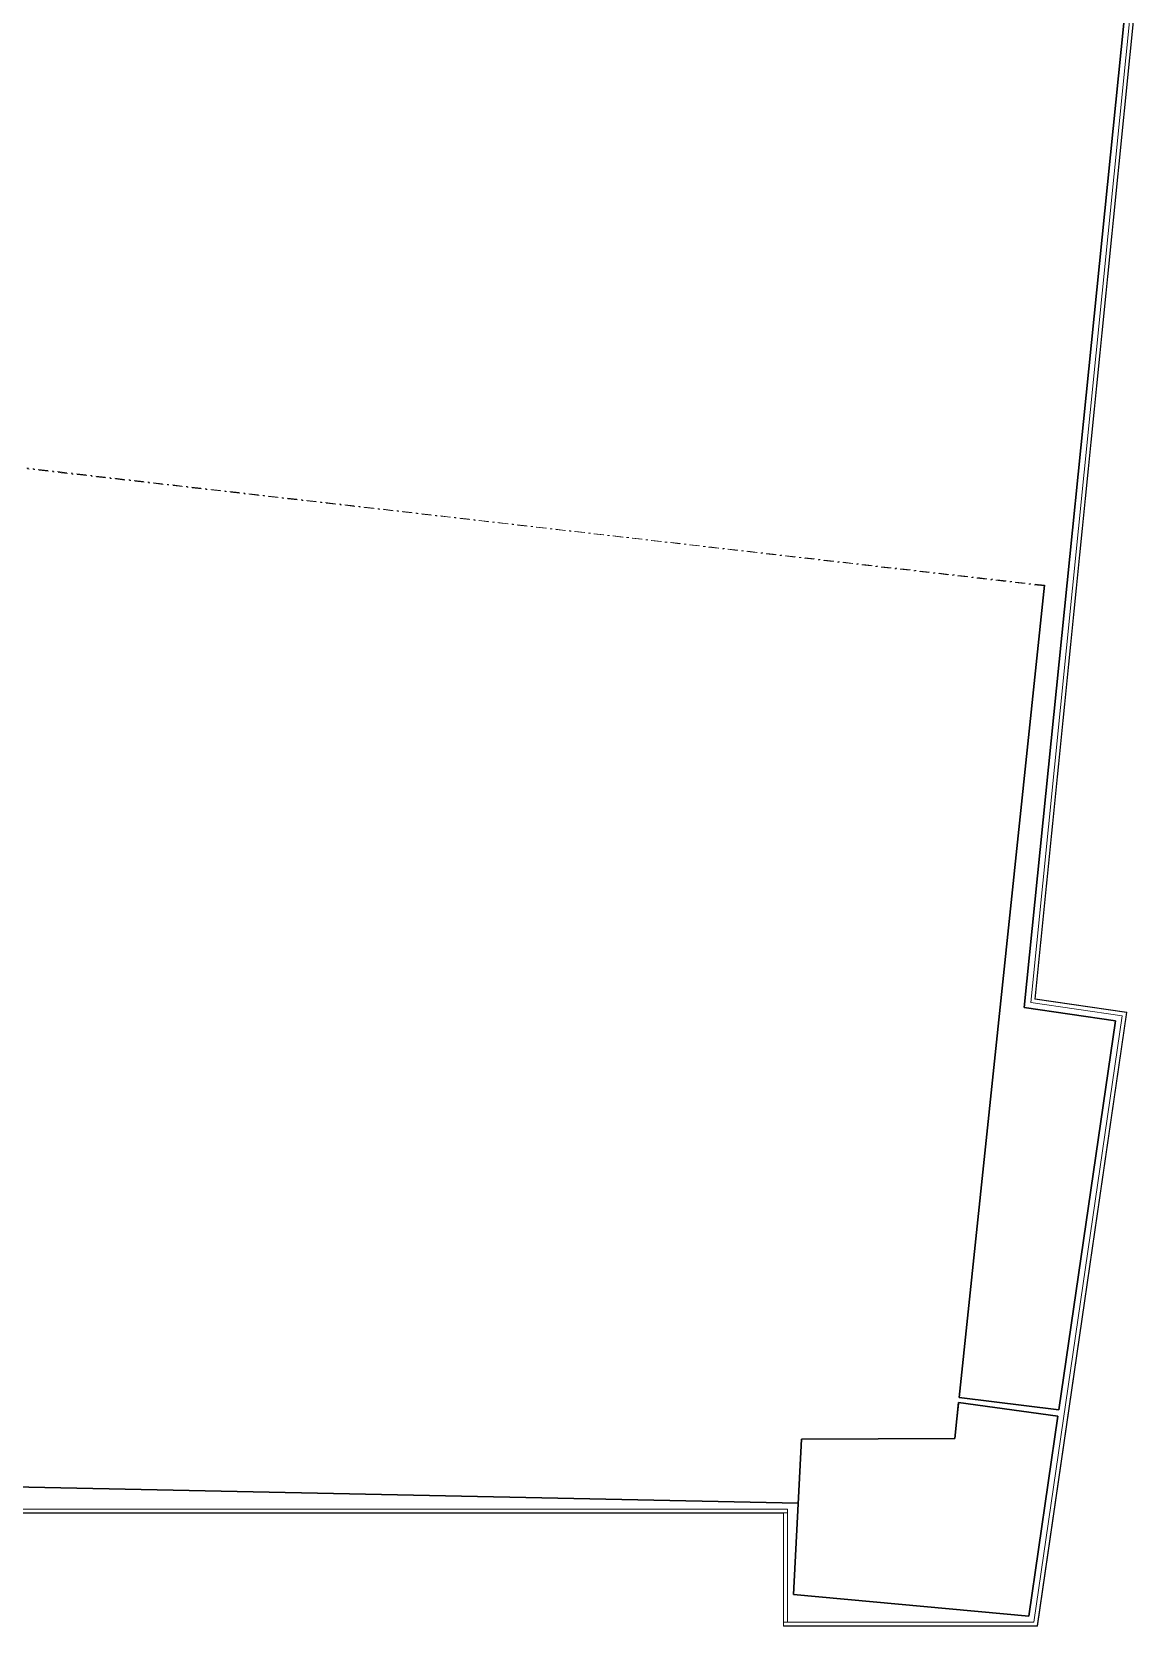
# Model space of a CAD drawing. Header units: millimetres. Extents: x 26282 to 30760, y 1404 to 4574.
# Drawn here: x 28615 to 28986, y 3488 to 4021 of the extents above; entities that cross this region are included whole.
import ezdxf

# ---------------------------------------------------------------- set-up
doc = ezdxf.new("R2010")
doc.units = ezdxf.units.MM
doc.header["$LTSCALE"] = 0.25
doc.linetypes.add('DASHDOT', pattern=[25.4, 12.7, -6.35, 0, -6.35])
for name, color, linetype, lineweight in [('AB-DUV', 4, 'Continuous', 50), ('AB-KOL', 2, 'Continuous', 30), ('ID-ALCIPAN', 124, 'Continuous', 20), ('MKAK4', 10, 'DASHDOT', 20), ('WALLPAPER (3RDF)', 63, 'Continuous', 13)]:
    doc.layers.add(name, color=color, linetype=linetype, lineweight=lineweight)

# ---------------------------------------------------------------- blocks, each defined once
blk = doc.blocks.new('A$C187D15ED')
at = {"layer": 'AB-KOL'}
for p, q in [((9376.38, 3489.55), (9414.17, 3863.39)), ((9354.57, 3359.1), (9383.15, 3630.75)), ((9354.57, 3359.1), (9383.15, 3630.75)), ((9406.93, 3485.1), (9376.38, 3489.55)), ((9406.93, 3485.1), (9387.96, 3354.96)), ((9387.96, 3354.96), (9406.93, 3485.1)), ((9406.93, 3485.1), (9387.96, 3354.96)), ((9387.96, 3354.96), (9406.93, 3485.1)), ((9354.39, 3357.37), (9353.13, 3345.42)), ((9354.39, 3357.37), (9353.13, 3345.42)), ((9353.72, 3350.96), (9354.36, 3357.05)), ((9353.72, 3350.96), (9354.36, 3357.05)), ((9387.66, 3352.86), (9354.39, 3357.37)), ((9387.96, 3354.96), (9354.57, 3359.1)), ((9387.96, 3354.96), (9354.57, 3359.1)), ((9387.66, 3352.86), (9377.9, 3285.97)), ((9299.15, 3293.15), (9301.91, 3345.14)), ((9301.91, 3345.14), (9353.13, 3345.42)), ((9301.91, 3345.14), (9353.13, 3345.42)), ((8999.93, 3330.06), (9300.78, 3323.73)), ((9377.9, 3285.97), (9299.15, 3293.15))]:
    blk.add_line(p, q, dxfattribs=at)
at = {"layer": 'ID-ALCIPAN', "ltscale": 0.25}
for p, q in [((9378.56, 3491.26), (9414.3, 3846.14)), ((9379.93, 3492.32), (9415.49, 3846.01, 0)), ((9409.2, 3486.79), (9378.56, 3491.26)), ((9410.62, 3487.85), (9379.93, 3492.32)), ((9380.72, 3282.72), (9410.62, 3487.85)), ((9379.63, 3283.97), (9409.2, 3486.79)), ((9297.15, 3321.73), (9001.72, 3321.73)), ((9297.15, 3320.48), (9001.72, 3320.48)), ((9295.9, 3282.72), (9295.9, 3320.48)), ((9297.15, 3283.97), (9297.15, 3321.73)), ((9379.63, 3283.97), (9295.9, 3283.97)), ((9380.72, 3282.72), (9295.9, 3282.72))]:
    blk.add_line(p, q, dxfattribs=at)
at = {"layer": 'MKAK4', "lineweight": 0}
for p, q in [((9382.89, 3630.57), (9042.72, 3669.97)), ((9383.15, 3630.75), (9042.93, 3669.7))]:
    blk.add_line(p, q, dxfattribs=at)
at = {"layer": 'WALLPAPER (3RDF)'}
for p, q in [((9380.04, 3492.41), (9415.45, 3844.65, 0)), ((9410.73, 3487.93), (9380.04, 3492.41)), ((9380.8, 3282.62), (9410.73, 3487.93)), ((9295.8, 3320.38), (9003.07, 3320.38)), ((9295.8, 3282.62), (9295.8, 3320.38)), ((9380.8, 3282.62), (9295.8, 3282.62))]:
    blk.add_line(p, q, dxfattribs=at)

msp = doc.modelspace()

# ---------------------------------------------------------------- block references
at = {"layer": 'AB-DUV', "ltscale": 100}
msp.add_blockref('A$C187D15ED', (19570.424, 205.028, 5.126), dxfattribs=at)

doc.saveas('drawing.dxf')
